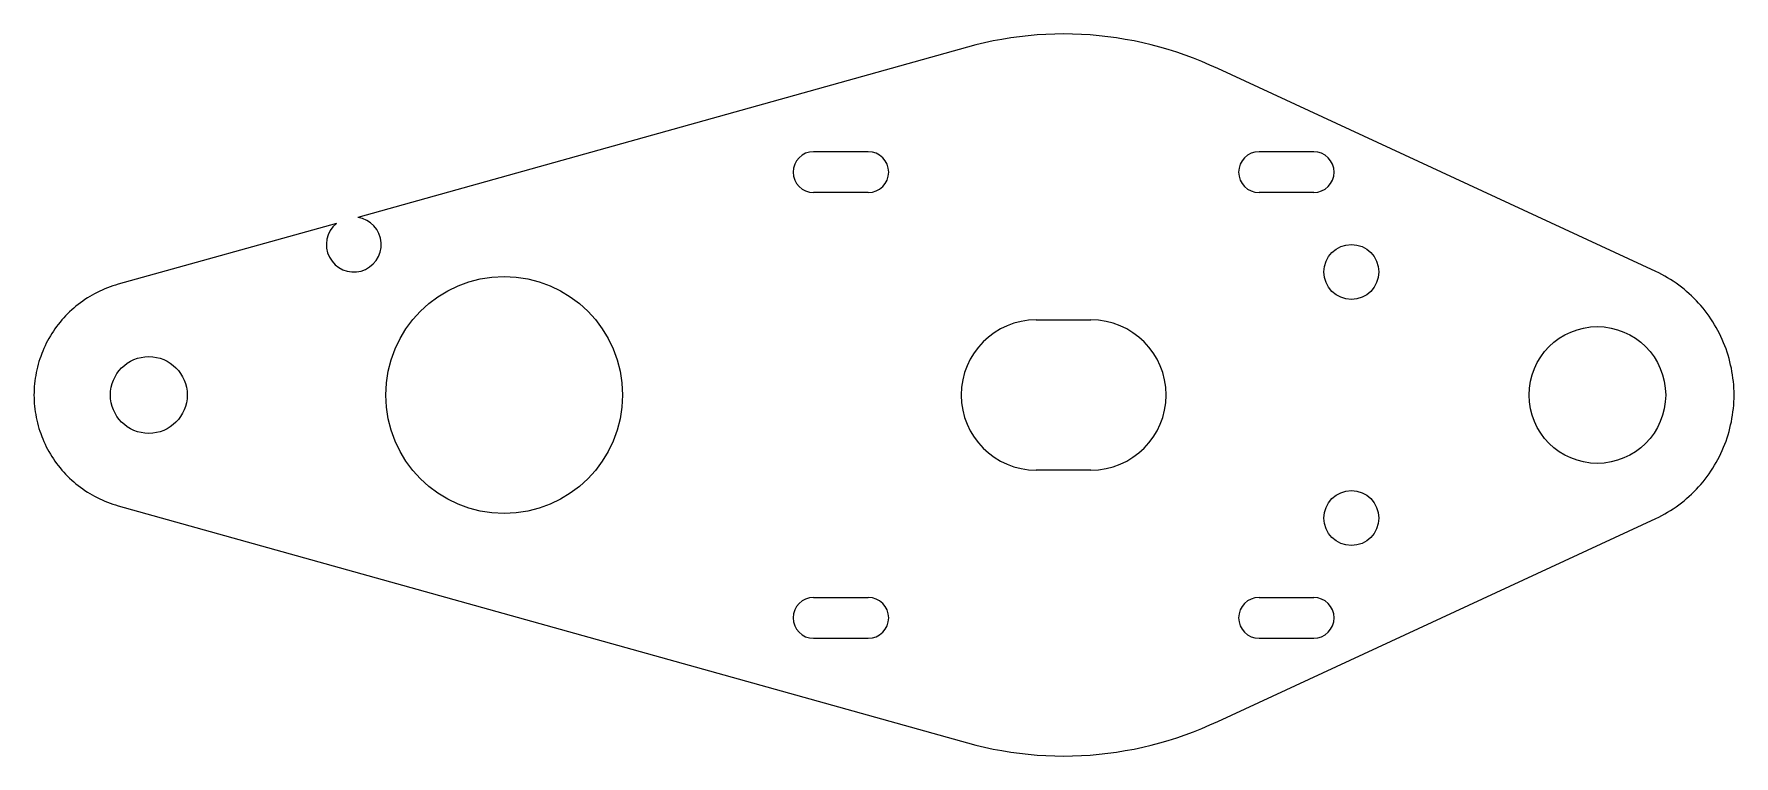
# Model space of a CAD drawing. Header units: millimetres. Extents: x -44 to 114, y -34 to 34.
import ezdxf

# ---------------------------------------------------------------- set-up
doc = ezdxf.new("R2010")
doc.units = ezdxf.units.MM

msp = doc.modelspace()

# ---------------------------------------------------------------- linework, layer by layer
for p, q in [((47.9, 33.28, 1.27), (47.08, 33.17, 1.27)), ((48.71, 33.37, 1.27), (47.9, 33.28, 1.27)), ((49.53, 33.44, 1.27), (48.71, 33.37, 1.27)), ((50.35, 33.49, 1.27), (49.53, 33.44, 1.27)), ((51.18, 33.52, 1.27), (50.35, 33.49, 1.27)), ((52, 33.53, 1.27), (51.18, 33.52, 1.27)), ((52.82, 33.52, 1.27), (52, 33.53, 1.27)), ((53.65, 33.49, 1.27), (52.82, 33.52, 1.27)), ((54.47, 33.44, 1.27), (53.65, 33.49, 1.27)), ((55.29, 33.37, 1.27), (54.47, 33.44, 1.27)), ((56.1, 33.28, 1.27), (55.29, 33.37, 1.27)), ((56.92, 33.17, 1.27), (56.1, 33.28, 1.27)), ((43.06, 32.31, 1.27), (-13.6, 16.5, 1.27)), ((43.85, 32.52, 1.27), (43.06, 32.31, 1.27)), ((44.65, 32.71, 1.27), (43.85, 32.52, 1.27)), ((45.46, 32.88, 1.27), (44.65, 32.71, 1.27)), ((46.27, 33.03, 1.27), (45.46, 32.88, 1.27)), ((47.08, 33.17, 1.27), (46.27, 33.03, 1.27)), ((57.73, 33.03, 1.27), (56.92, 33.17, 1.27)), ((58.54, 32.88, 1.27), (57.73, 33.03, 1.27)), ((59.35, 32.71, 1.27), (58.54, 32.88, 1.27)), ((60.15, 32.52, 1.27), (59.35, 32.71, 1.27)), ((60.94, 32.31, 1.27), (60.15, 32.52, 1.27)), ((61.73, 32.08, 1.27), (60.94, 32.31, 1.27)), ((62.52, 31.84, 1.27), (61.73, 32.08, 1.27)), ((63.3, 31.57, 1.27), (62.52, 31.84, 1.27)), ((64.07, 31.28, 1.27), (63.3, 31.57, 1.27)), ((64.83, 30.98, 1.27), (64.07, 31.28, 1.27)), ((65.59, 30.65, 1.27), (64.83, 30.98, 1.27)), ((66.34, 30.31, 1.27), (65.59, 30.65, 1.27)), ((107.03, 11.48, 1.27), (66.34, 30.31, 1.27)), ((28.76, 22.61, 1.27), (33.84, 22.61, 1.27)), ((70.16, 22.61, 1.27), (75.24, 22.61, 1.27)), ((33.84, 18.8, 1.27), (28.76, 18.8, 1.27)), ((75.24, 18.8, 1.27), (70.16, 18.8, 1.27)), ((-15.59, 15.94, 1.27), (-35.87, 10.28, 1.27)), ((107.31, 11.34, 1.27), (107.03, 11.48, 1.27)), ((107.59, 11.2, 1.27), (107.31, 11.34, 1.27)), ((107.86, 11.05, 1.27), (107.59, 11.2, 1.27)), ((-37.82, 9.53, 1.27), (-38.05, 9.41, 1.27)), ((-37.58, 9.64, 1.27), (-37.82, 9.53, 1.27)), ((-37.34, 9.75, 1.27), (-37.58, 9.64, 1.27)), ((-37.1, 9.86, 1.27), (-37.34, 9.75, 1.27)), ((-36.86, 9.95, 1.27), (-37.1, 9.86, 1.27)), ((-36.61, 10.04, 1.27), (-36.86, 9.95, 1.27)), ((-36.37, 10.13, 1.27), (-36.61, 10.04, 1.27)), ((-36.12, 10.21, 1.27), (-36.37, 10.13, 1.27)), ((-35.87, 10.28, 1.27), (-36.12, 10.21, 1.27)), ((108.13, 10.89, 1.27), (107.86, 11.05, 1.27)), ((108.39, 10.73, 1.27), (108.13, 10.89, 1.27)), ((108.66, 10.56, 1.27), (108.39, 10.73, 1.27)), ((108.91, 10.38, 1.27), (108.66, 10.56, 1.27)), ((109.17, 10.2, 1.27), (108.91, 10.38, 1.27)), ((109.41, 10.01, 1.27), (109.17, 10.2, 1.27)), ((109.66, 9.82, 1.27), (109.41, 10.01, 1.27)), ((109.9, 9.62, 1.27), (109.66, 9.82, 1.27)), ((110.13, 9.41, 1.27), (109.9, 9.62, 1.27)), ((-40.18, 7.9, 1.27), (-40.38, 7.73, 1.27)), ((-39.99, 8.08, 1.27), (-40.18, 7.9, 1.27)), ((-39.79, 8.25, 1.27), (-39.99, 8.08, 1.27)), ((-39.58, 8.41, 1.27), (-39.79, 8.25, 1.27)), ((-39.37, 8.57, 1.27), (-39.58, 8.41, 1.27)), ((-39.16, 8.72, 1.27), (-39.37, 8.57, 1.27)), ((-38.95, 8.87, 1.27), (-39.16, 8.72, 1.27)), ((-38.73, 9.01, 1.27), (-38.95, 8.87, 1.27)), ((-38.5, 9.15, 1.27), (-38.73, 9.01, 1.27)), ((-38.28, 9.28, 1.27), (-38.5, 9.15, 1.27)), ((-38.05, 9.41, 1.27), (-38.28, 9.28, 1.27)), ((110.36, 9.2, 1.27), (110.13, 9.41, 1.27)), ((110.58, 8.98, 1.27), (110.36, 9.2, 1.27)), ((110.8, 8.76, 1.27), (110.58, 8.98, 1.27)), ((111.01, 8.53, 1.27), (110.8, 8.76, 1.27)), ((111.22, 8.3, 1.27), (111.01, 8.53, 1.27)), ((111.42, 8.06, 1.27), (111.22, 8.3, 1.27)), ((111.61, 7.81, 1.27), (111.42, 8.06, 1.27)), ((-41.59, 6.35, 1.27), (-41.74, 6.14, 1.27)), ((-41.43, 6.56, 1.27), (-41.59, 6.35, 1.27)), ((-41.27, 6.77, 1.27), (-41.43, 6.56, 1.27)), ((-41.1, 6.97, 1.27), (-41.27, 6.77, 1.27)), ((-40.92, 7.16, 1.27), (-41.1, 6.97, 1.27)), ((-40.75, 7.36, 1.27), (-40.92, 7.16, 1.27)), ((-40.56, 7.54, 1.27), (-40.75, 7.36, 1.27)), ((-40.38, 7.73, 1.27), (-40.56, 7.54, 1.27)), ((49.46, 6.98, 1.27), (54.54, 6.98, 1.27)), ((111.8, 7.57, 1.27), (111.61, 7.81, 1.27)), ((111.98, 7.31, 1.27), (111.8, 7.57, 1.27)), ((112.16, 7.06, 1.27), (111.98, 7.31, 1.27)), ((112.33, 6.79, 1.27), (112.16, 7.06, 1.27)), ((112.49, 6.53, 1.27), (112.33, 6.79, 1.27)), ((112.65, 6.26, 1.27), (112.49, 6.53, 1.27)), ((-42.55, 4.8, 1.27), (-42.66, 4.56, 1.27)), ((-42.43, 5.03, 1.27), (-42.55, 4.8, 1.27)), ((-42.3, 5.26, 1.27), (-42.43, 5.03, 1.27)), ((-42.17, 5.48, 1.27), (-42.3, 5.26, 1.27)), ((-42.03, 5.71, 1.27), (-42.17, 5.48, 1.27)), ((-41.89, 5.93, 1.27), (-42.03, 5.71, 1.27)), ((-41.74, 6.14, 1.27), (-41.89, 5.93, 1.27)), ((112.8, 5.99, 1.27), (112.65, 6.26, 1.27)), ((112.94, 5.71, 1.27), (112.8, 5.99, 1.27)), ((113.08, 5.43, 1.27), (112.94, 5.71, 1.27)), ((113.21, 5.15, 1.27), (113.08, 5.43, 1.27)), ((113.33, 4.86, 1.27), (113.21, 5.15, 1.27)), ((113.45, 4.57, 1.27), (113.33, 4.86, 1.27)), ((-43.15, 3.35, 1.27), (-43.23, 3.1, 1.27)), ((-43.06, 3.59, 1.27), (-43.15, 3.35, 1.27)), ((-42.97, 3.84, 1.27), (-43.06, 3.59, 1.27)), ((-42.88, 4.08, 1.27), (-42.97, 3.84, 1.27)), ((-42.77, 4.32, 1.27), (-42.88, 4.08, 1.27)), ((-42.66, 4.56, 1.27), (-42.77, 4.32, 1.27)), ((113.56, 4.28, 1.27), (113.45, 4.57, 1.27)), ((113.66, 3.98, 1.27), (113.56, 4.28, 1.27)), ((113.75, 3.69, 1.27), (113.66, 3.98, 1.27)), ((113.84, 3.39, 1.27), (113.75, 3.69, 1.27)), ((113.92, 3.09, 1.27), (113.84, 3.39, 1.27)), ((-43.53, 1.82, 1.27), (-43.57, 1.57, 1.27)), ((-43.48, 2.08, 1.27), (-43.53, 1.82, 1.27)), ((-43.43, 2.34, 1.27), (-43.48, 2.08, 1.27)), ((-43.37, 2.59, 1.27), (-43.43, 2.34, 1.27)), ((-43.3, 2.85, 1.27), (-43.37, 2.59, 1.27)), ((-43.23, 3.1, 1.27), (-43.3, 2.85, 1.27)), ((113.99, 2.78, 1.27), (113.92, 3.09, 1.27)), ((114.06, 2.48, 1.27), (113.99, 2.78, 1.27)), ((114.11, 2.17, 1.27), (114.06, 2.48, 1.27)), ((114.16, 1.86, 1.27), (114.11, 2.17, 1.27)), ((114.2, 1.55, 1.27), (114.16, 1.86, 1.27)), ((-43.68, 0.26, 1.27), (-43.69, 0, 1.27)), ((-43.69, 0, 1.27), (-43.68, -0.26, 1.27)), ((-43.66, 0.78, 1.27), (-43.68, 0.52, 1.27)), ((-43.68, 0.52, 1.27), (-43.68, 0.26, 1.27)), ((-43.64, 1.05, 1.27), (-43.66, 0.78, 1.27)), ((-43.61, 1.31, 1.27), (-43.64, 1.05, 1.27)), ((-43.57, 1.57, 1.27), (-43.61, 1.31, 1.27)), ((114.24, 1.24, 1.27), (114.2, 1.55, 1.27)), ((114.27, 0.93, 1.27), (114.24, 1.24, 1.27)), ((114.28, 0.62, 1.27), (114.27, 0.93, 1.27)), ((114.3, 0.31, 1.27), (114.28, 0.62, 1.27)), ((114.3, 0, 1.27), (114.3, 0.31, 1.27)), ((114.3, -0.31, 1.27), (114.3, 0, 1.27)), ((-43.68, -0.26, 1.27), (-43.68, -0.52, 1.27)), ((-43.68, -0.52, 1.27), (-43.66, -0.78, 1.27)), ((-43.66, -0.78, 1.27), (-43.64, -1.05, 1.27)), ((-43.64, -1.05, 1.27), (-43.61, -1.31, 1.27)), ((-43.61, -1.31, 1.27), (-43.57, -1.57, 1.27)), ((-43.57, -1.57, 1.27), (-43.53, -1.82, 1.27)), ((114.16, -1.86, 1.27), (114.2, -1.55, 1.27)), ((114.2, -1.55, 1.27), (114.24, -1.24, 1.27)), ((114.24, -1.24, 1.27), (114.27, -0.93, 1.27)), ((114.27, -0.93, 1.27), (114.28, -0.62, 1.27)), ((114.28, -0.62, 1.27), (114.3, -0.31, 1.27)), ((-43.53, -1.82, 1.27), (-43.48, -2.08, 1.27)), ((-43.48, -2.08, 1.27), (-43.43, -2.34, 1.27)), ((-43.43, -2.34, 1.27), (-43.37, -2.59, 1.27)), ((-43.37, -2.59, 1.27), (-43.3, -2.85, 1.27)), ((-43.3, -2.85, 1.27), (-43.23, -3.1, 1.27)), ((-43.23, -3.1, 1.27), (-43.15, -3.35, 1.27)), ((113.84, -3.39, 1.27), (113.92, -3.09, 1.27)), ((113.92, -3.09, 1.27), (113.99, -2.78, 1.27)), ((113.99, -2.78, 1.27), (114.06, -2.48, 1.27)), ((114.06, -2.48, 1.27), (114.11, -2.17, 1.27)), ((114.11, -2.17, 1.27), (114.16, -1.86, 1.27)), ((-43.15, -3.35, 1.27), (-43.06, -3.59, 1.27)), ((-43.06, -3.59, 1.27), (-42.97, -3.84, 1.27)), ((-42.97, -3.84, 1.27), (-42.88, -4.08, 1.27)), ((-42.88, -4.08, 1.27), (-42.77, -4.32, 1.27)), ((-42.77, -4.32, 1.27), (-42.66, -4.56, 1.27)), ((-42.66, -4.56, 1.27), (-42.55, -4.8, 1.27)), ((113.33, -4.86, 1.27), (113.45, -4.57, 1.27)), ((113.45, -4.57, 1.27), (113.56, -4.28, 1.27)), ((113.56, -4.28, 1.27), (113.66, -3.98, 1.27)), ((113.66, -3.98, 1.27), (113.75, -3.69, 1.27)), ((113.75, -3.69, 1.27), (113.84, -3.39, 1.27)), ((-42.55, -4.8, 1.27), (-42.43, -5.03, 1.27)), ((-42.43, -5.03, 1.27), (-42.3, -5.26, 1.27)), ((-42.3, -5.26, 1.27), (-42.17, -5.48, 1.27)), ((-42.17, -5.48, 1.27), (-42.03, -5.71, 1.27)), ((-42.03, -5.71, 1.27), (-41.89, -5.93, 1.27)), ((-41.89, -5.93, 1.27), (-41.74, -6.14, 1.27)), ((-41.74, -6.14, 1.27), (-41.59, -6.35, 1.27)), ((112.49, -6.53, 1.27), (112.65, -6.26, 1.27)), ((112.65, -6.26, 1.27), (112.8, -5.99, 1.27)), ((112.8, -5.99, 1.27), (112.94, -5.71, 1.27)), ((112.94, -5.71, 1.27), (113.08, -5.43, 1.27)), ((113.08, -5.43, 1.27), (113.21, -5.15, 1.27)), ((113.21, -5.15, 1.27), (113.33, -4.86, 1.27)), ((-41.59, -6.35, 1.27), (-41.43, -6.56, 1.27)), ((-41.43, -6.56, 1.27), (-41.27, -6.77, 1.27)), ((-41.27, -6.77, 1.27), (-41.1, -6.97, 1.27)), ((-41.1, -6.97, 1.27), (-40.92, -7.16, 1.27)), ((-40.92, -7.16, 1.27), (-40.75, -7.36, 1.27)), ((-40.75, -7.36, 1.27), (-40.56, -7.54, 1.27)), ((-40.56, -7.54, 1.27), (-40.38, -7.73, 1.27)), ((-40.38, -7.73, 1.27), (-40.18, -7.9, 1.27)), ((54.54, -6.98, 1.27), (49.46, -6.98, 1.27)), ((111.42, -8.06, 1.27), (111.61, -7.81, 1.27)), ((111.61, -7.81, 1.27), (111.8, -7.57, 1.27)), ((111.8, -7.57, 1.27), (111.98, -7.31, 1.27)), ((111.98, -7.31, 1.27), (112.16, -7.06, 1.27)), ((112.16, -7.06, 1.27), (112.33, -6.79, 1.27)), ((112.33, -6.79, 1.27), (112.49, -6.53, 1.27)), ((-40.18, -7.9, 1.27), (-39.99, -8.08, 1.27)), ((-39.99, -8.08, 1.27), (-39.79, -8.25, 1.27)), ((-39.79, -8.25, 1.27), (-39.58, -8.41, 1.27)), ((-39.58, -8.41, 1.27), (-39.37, -8.57, 1.27)), ((-39.37, -8.57, 1.27), (-39.16, -8.72, 1.27)), ((-39.16, -8.72, 1.27), (-38.95, -8.87, 1.27)), ((-38.95, -8.87, 1.27), (-38.73, -9.01, 1.27)), ((-38.73, -9.01, 1.27), (-38.5, -9.15, 1.27)), ((-38.5, -9.15, 1.27), (-38.28, -9.28, 1.27)), ((-38.28, -9.28, 1.27), (-38.05, -9.41, 1.27)), ((-38.05, -9.41, 1.27), (-37.82, -9.53, 1.27)), ((109.9, -9.62, 1.27), (110.13, -9.41, 1.27)), ((110.13, -9.41, 1.27), (110.36, -9.2, 1.27)), ((110.36, -9.2, 1.27), (110.58, -8.98, 1.27)), ((110.58, -8.98, 1.27), (110.8, -8.76, 1.27)), ((110.8, -8.76, 1.27), (111.01, -8.53, 1.27)), ((111.01, -8.53, 1.27), (111.22, -8.3, 1.27)), ((111.22, -8.3, 1.27), (111.42, -8.06, 1.27)), ((-37.82, -9.53, 1.27), (-37.58, -9.64, 1.27)), ((-37.58, -9.64, 1.27), (-37.34, -9.75, 1.27)), ((-37.34, -9.75, 1.27), (-37.1, -9.86, 1.27)), ((-37.1, -9.86, 1.27), (-36.86, -9.95, 1.27)), ((-36.86, -9.95, 1.27), (-36.61, -10.04, 1.27)), ((-36.61, -10.04, 1.27), (-36.37, -10.13, 1.27)), ((-36.37, -10.13, 1.27), (-36.12, -10.21, 1.27)), ((-36.12, -10.21, 1.27), (-35.87, -10.28, 1.27)), ((-35.87, -10.28, 1.27), (43.06, -32.31, 1.27)), ((107.59, -11.2, 1.27), (107.86, -11.05, 1.27)), ((107.86, -11.05, 1.27), (108.13, -10.89, 1.27)), ((108.13, -10.89, 1.27), (108.39, -10.73, 1.27)), ((108.39, -10.73, 1.27), (108.66, -10.56, 1.27)), ((108.66, -10.56, 1.27), (108.91, -10.38, 1.27)), ((108.91, -10.38, 1.27), (109.17, -10.2, 1.27)), ((109.17, -10.2, 1.27), (109.41, -10.01, 1.27)), ((109.41, -10.01, 1.27), (109.66, -9.82, 1.27)), ((109.66, -9.82, 1.27), (109.9, -9.62, 1.27)), ((66.34, -30.31, 1.27), (107.03, -11.48, 1.27)), ((107.03, -11.48, 1.27), (107.31, -11.34, 1.27)), ((107.31, -11.34, 1.27), (107.59, -11.2, 1.27)), ((28.76, -18.8, 1.27), (33.84, -18.8, 1.27)), ((70.16, -18.8, 1.27), (75.24, -18.8, 1.27)), ((33.84, -22.61, 1.27), (28.76, -22.61, 1.27)), ((75.24, -22.61, 1.27), (70.16, -22.61, 1.27)), ((62.52, -31.84, 1.27), (63.3, -31.57, 1.27)), ((63.3, -31.57, 1.27), (64.07, -31.28, 1.27)), ((64.07, -31.28, 1.27), (64.83, -30.98, 1.27)), ((64.83, -30.98, 1.27), (65.59, -30.65, 1.27)), ((65.59, -30.65, 1.27), (66.34, -30.31, 1.27)), ((43.06, -32.31, 1.27), (43.85, -32.52, 1.27)), ((43.85, -32.52, 1.27), (44.65, -32.71, 1.27)), ((44.65, -32.71, 1.27), (45.46, -32.88, 1.27)), ((45.46, -32.88, 1.27), (46.27, -33.03, 1.27)), ((46.27, -33.03, 1.27), (47.08, -33.17, 1.27)), ((47.08, -33.17, 1.27), (47.9, -33.28, 1.27)), ((56.1, -33.28, 1.27), (56.92, -33.17, 1.27)), ((56.92, -33.17, 1.27), (57.73, -33.03, 1.27)), ((57.73, -33.03, 1.27), (58.54, -32.88, 1.27)), ((58.54, -32.88, 1.27), (59.35, -32.71, 1.27)), ((59.35, -32.71, 1.27), (60.15, -32.52, 1.27)), ((60.15, -32.52, 1.27), (60.94, -32.31, 1.27)), ((60.94, -32.31, 1.27), (61.73, -32.08, 1.27)), ((61.73, -32.08, 1.27), (62.52, -31.84, 1.27)), ((47.9, -33.28, 1.27), (48.71, -33.37, 1.27)), ((48.71, -33.37, 1.27), (49.53, -33.44, 1.27)), ((49.53, -33.44, 1.27), (50.35, -33.49, 1.27)), ((50.35, -33.49, 1.27), (51.18, -33.52, 1.27)), ((51.18, -33.52, 1.27), (52, -33.53, 1.27)), ((52, -33.53, 1.27), (52.82, -33.52, 1.27)), ((52.82, -33.52, 1.27), (53.65, -33.49, 1.27)), ((53.65, -33.49, 1.27), (54.47, -33.44, 1.27)), ((54.47, -33.44, 1.27), (55.29, -33.37, 1.27)), ((55.29, -33.37, 1.27), (56.1, -33.28, 1.27))]:
    msp.add_line(p, q)
for centre, radius in [((78.74, 11.43, 1.27), 2.55), ((0, 0, 1.27), 11), ((101.6, 0, 1.27), 6.35), ((-33.02, 0, 1.27), 3.57), ((78.74, -11.43, 1.27), 2.55)]:
    msp.add_circle(centre, radius)
for centre, radius, start, end in [((28.76, 20.7, 1.27), 1.9, 90, 270), ((33.84, 20.7, 1.27), 1.9, -90, 90), ((70.16, 20.7, 1.27), 1.9, 90, 270), ((75.24, 20.7, 1.27), 1.9, -90, 90), ((-13.97, 13.97, 1.27), 2.55, -230.5425, 81.7374), ((49.46, 0, 1.27), 6.98, 90, 270), ((54.54, 0, 1.27), 6.98, -90, 90), ((28.76, -20.7, 1.27), 1.9, 90, 270), ((33.84, -20.7, 1.27), 1.9, -90, 90), ((70.16, -20.7, 1.27), 1.9, 90, 270), ((75.24, -20.7, 1.27), 1.9, -90, 90)]:
    msp.add_arc(centre, radius, start, end)

doc.saveas('drawing.dxf')
